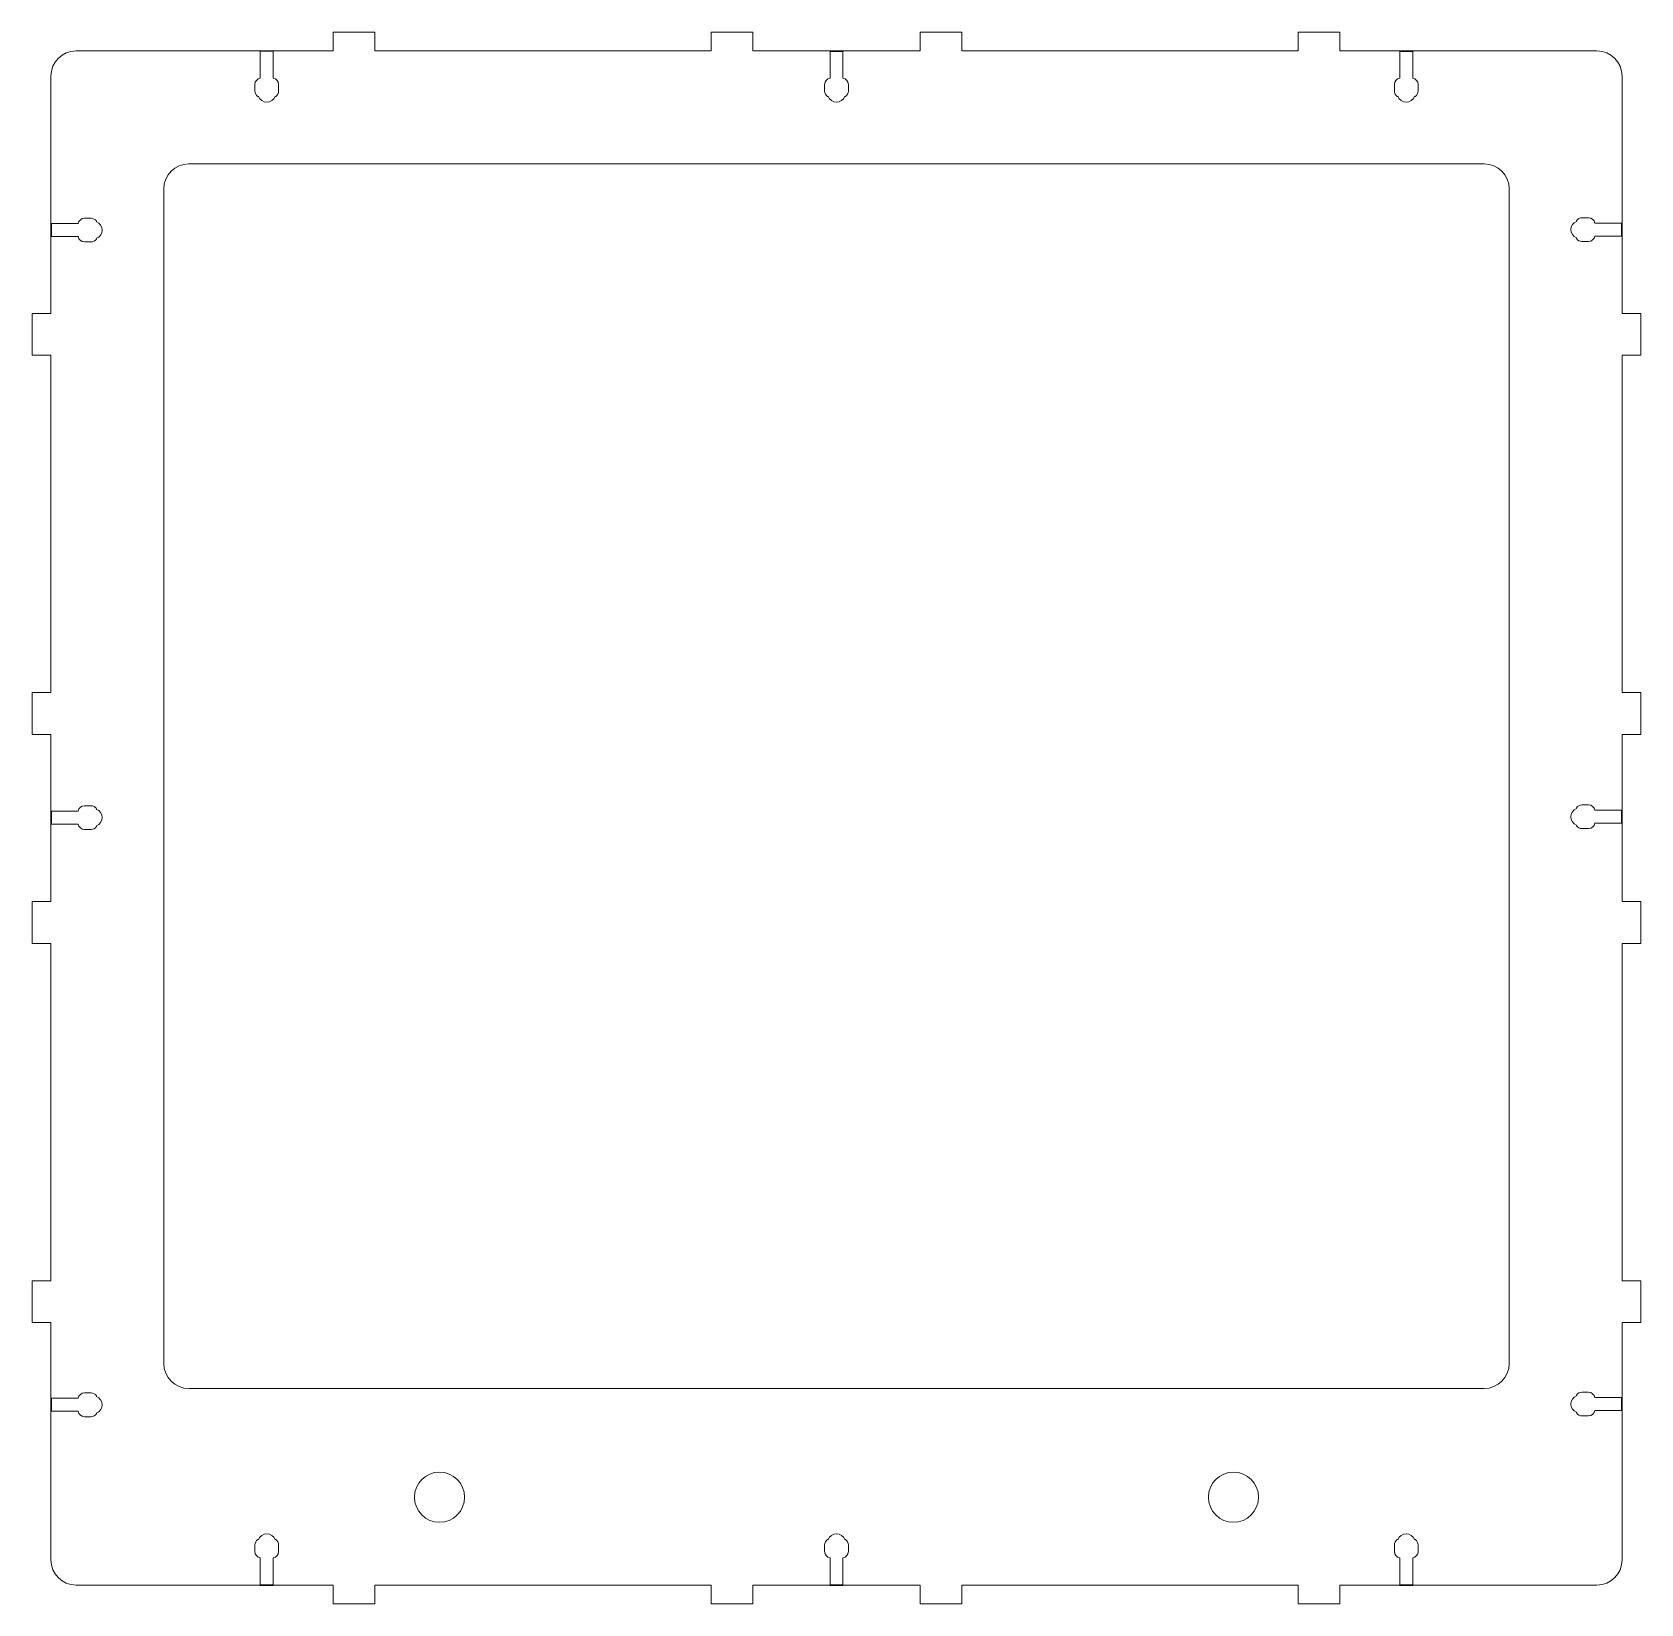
# Model space of a CAD drawing. Header units: millimetres. Extents: x -5 to 381, y -372 to 5.
import ezdxf

# ---------------------------------------------------------------- set-up
doc = ezdxf.new("R2010")
doc.units = ezdxf.units.MM
doc.layers.add('SLD-0', color=179, linetype='Continuous')

msp = doc.modelspace()

# ---------------------------------------------------------------- linework, layer by layer
at = {"layer": 'SLD-0', "color": 179, "linetype": 'Continuous', "lineweight": 15}
for p, q in [((67.5, 4.5), (77.5, 4.5)), ((67.5, 0), (67.5, 4.5)), ((77.5, 4.5), (77.5, 0)), ((158, 4.5), (168, 4.5)), ((158, 0), (158, 4.5)), ((168, 4.5), (168, 0)), ((208, 4.5), (218, 4.5)), ((208, 0), (208, 4.5)), ((218, 4.5), (218, 0)), ((298.5, 4.5), (308.5, 4.5)), ((298.5, 0), (298.5, 4.5)), ((308.5, 4.5), (308.5, 0)), ((6, 0), (50.1, 0)), ((53.2, 0), (67.5, 0)), ((77.5, 0), (158, 0)), ((50.1, -0.01), (50.1, -6.5)), ((53.2, -6.5), (53.2, -0.01)), ((168, 0), (186.45, 0)), ((186.45, -0.01), (186.45, -6.5)), ((189.55, 0), (208, 0)), ((189.55, -6.5), (189.55, -0.01)), ((218, 0), (298.5, 0)), ((308.5, 0), (322.8, 0)), ((322.8, -0.01), (322.8, -6.5)), ((325.9, 0), (370, 0)), ((325.9, -6.5), (325.9, -0.01)), ((0, -41.3), (0, -6)), ((376, -6), (376, -41.18)), ((48.81, -8.03), (48.81, -9.58)), ((49.52, -10.88), (49.68, -10.88)), ((53.62, -10.88), (53.78, -10.88)), ((54.49, -9.58), (54.49, -8.03)), ((185.16, -8.03), (185.16, -9.58)), ((185.87, -10.88), (186.03, -10.88)), ((189.97, -10.88), (190.13, -10.88)), ((190.84, -9.58), (190.84, -8.03)), ((321.51, -8.03), (321.51, -9.58)), ((322.22, -10.88), (322.39, -10.88)), ((326.32, -10.88), (326.49, -10.88)), ((327.19, -9.58), (327.19, -8.03)), ((33, -27), (343, -27)), ((27, -313.96), (27, -33)), ((349, -33), (349, -313.98)), ((6.5, -41.3), (0.01, -41.3)), ((9.58, -40.01), (8.03, -40.01)), ((10.88, -40.88), (10.88, -40.72)), ((365.12, -40.59), (365.12, -40.76)), ((367.97, -39.89), (366.42, -39.89)), ((375.99, -41.18), (369.5, -41.18)), ((0, -62.8), (0, -44.4)), ((0.01, -44.4), (6.5, -44.4)), ((8.03, -45.69), (9.58, -45.69)), ((10.88, -44.98), (10.88, -44.82)), ((365.12, -44.69), (365.12, -44.86)), ((366.42, -45.57), (367.97, -45.57)), ((369.5, -44.28), (375.99, -44.28)), ((376, -44.28), (376, -62.8)), ((-4.5, -62.8), (0, -62.8)), ((-4.5, -72.8), (-4.5, -62.8)), ((376, -62.8), (380.5, -62.8)), ((380.5, -62.8), (380.5, -72.8)), ((0, -72.8), (-4.5, -72.8)), ((0, -153.5), (0, -72.8)), ((376, -72.8), (376, -153.5)), ((380.5, -72.8), (376, -72.8)), ((-4.5, -153.5), (0, -153.5)), ((-4.5, -163.5), (-4.5, -153.5)), ((376, -153.5), (380.5, -153.5)), ((380.5, -153.5), (380.5, -163.5)), ((0, -163.5), (-4.5, -163.5)), ((0, -181.85), (0, -163.5)), ((376, -163.5), (376, -181.66)), ((380.5, -163.5), (376, -163.5)), ((9.58, -180.56), (8.03, -180.56)), ((367.97, -180.37), (366.42, -180.37)), ((6.5, -181.85), (0.01, -181.85)), ((10.88, -181.43), (10.88, -181.27)), ((365.12, -181.08), (365.12, -181.25)), ((375.99, -181.66), (369.5, -181.66)), ((369.5, -184.76), (375.99, -184.76)), ((376, -184.76), (376, -203.5)), ((0, -203.5), (0, -184.95)), ((0.01, -184.95), (6.5, -184.95)), ((8.03, -186.24), (9.58, -186.24)), ((10.88, -185.53), (10.88, -185.37)), ((365.12, -185.18), (365.12, -185.35)), ((366.42, -186.05), (367.97, -186.05)), ((-4.5, -203.5), (0, -203.5)), ((-4.5, -213.5), (-4.5, -203.5)), ((376, -203.5), (380.5, -203.5)), ((380.5, -203.5), (380.5, -213.5)), ((0, -213.5), (-4.5, -213.5)), ((0, -294.2), (0, -213.5)), ((376, -213.5), (376, -294.2)), ((380.5, -213.5), (376, -213.5)), ((-4.5, -294.2), (0, -294.2)), ((-4.5, -304.2), (-4.5, -294.2)), ((376, -294.2), (380.5, -294.2)), ((380.5, -294.2), (380.5, -304.2)), ((0, -304.2), (-4.5, -304.2)), ((0, -322.33), (0, -304.2)), ((376, -304.2), (376, -322.15)), ((380.5, -304.2), (376, -304.2)), ((6.5, -322.33), (0.01, -322.33)), ((9.58, -321.04), (8.03, -321.04)), ((10.88, -321.92), (10.88, -321.75)), ((342.98, -320), (33.04, -320)), ((365.12, -321.57), (365.12, -321.73)), ((367.97, -320.86), (366.42, -320.86)), ((375.99, -322.15), (369.5, -322.15)), ((0, -361), (0, -325.43)), ((0.01, -325.43), (6.5, -325.43)), ((8.03, -326.73), (9.58, -326.73)), ((10.88, -326.02), (10.88, -325.85)), ((365.12, -325.67), (365.12, -325.83)), ((366.42, -326.54), (367.97, -326.54)), ((369.5, -325.25), (375.99, -325.25)), ((376, -325.25), (376, -361)), ((48.81, -357.42), (48.81, -358.97)), ((49.68, -356.12), (49.52, -356.12)), ((53.78, -356.12), (53.62, -356.12)), ((54.49, -358.97), (54.49, -357.42)), ((185.16, -357.42), (185.16, -358.97)), ((186.03, -356.12), (185.87, -356.12)), ((190.13, -356.12), (189.97, -356.12)), ((190.84, -358.97), (190.84, -357.42)), ((321.51, -357.42), (321.51, -358.97)), ((322.39, -356.12), (322.22, -356.12)), ((326.49, -356.12), (326.32, -356.12)), ((327.19, -358.97), (327.19, -357.42)), ((50.1, -360.5), (50.1, -366.97)), ((53.2, -366.97), (53.2, -360.5)), ((186.45, -360.5), (186.45, -366.97)), ((189.55, -366.97), (189.55, -360.5)), ((322.8, -360.5), (322.8, -366.97)), ((325.9, -366.97), (325.9, -360.5)), ((50.1, -367), (6, -367)), ((67.5, -367), (53.2, -367)), ((67.5, -371.5), (67.5, -367)), ((77.5, -367), (77.5, -371.5)), ((158, -367), (77.5, -367)), ((158, -371.5), (158, -367)), ((168, -367), (168, -371.5)), ((186.45, -367), (168, -367)), ((208, -367), (189.55, -367)), ((208, -371.5), (208, -367)), ((218, -367), (218, -371.5)), ((298.5, -367), (218, -367)), ((298.5, -371.5), (298.5, -367)), ((308.5, -367), (308.5, -371.5)), ((322.8, -367), (308.5, -367)), ((370, -367), (325.9, -367)), ((77.5, -371.5), (67.5, -371.5)), ((168, -371.5), (158, -371.5)), ((218, -371.5), (208, -371.5)), ((308.5, -371.5), (298.5, -371.5))]:
    msp.add_line(p, q, dxfattribs=at)
at = {"layer": 'SLD-0'}
for p, q in [((50.1, 0), (53.2, 0)), ((53.2, -0.01), (50.1, -0.01)), ((186.45, 0), (189.55, 0)), ((186.45, -0.01), (189.55, -0.01)), ((322.8, 0), (325.9, 0)), ((322.8, -0.01), (325.9, -0.01)), ((0, -41.3), (0, -44.4)), ((0.01, -41.3), (0.01, -44.4)), ((375.99, -44.28), (375.99, -41.18)), ((376, -44.28), (376, -41.18)), ((0, -181.85), (0, -184.95)), ((0.01, -181.85), (0.01, -184.95)), ((375.99, -184.76), (375.99, -181.66)), ((376, -184.76), (376, -181.66)), ((0, -322.33), (0, -325.43)), ((0.01, -322.33), (0.01, -325.43)), ((375.99, -325.25), (375.99, -322.15)), ((376, -325.25), (376, -322.15)), ((50.1, -366.97), (53.2, -366.97)), ((50.1, -367), (53.2, -367)), ((186.45, -366.97), (189.55, -366.97)), ((186.45, -367), (189.55, -367)), ((322.8, -366.97), (325.9, -366.97)), ((322.8, -367), (325.9, -367))]:
    msp.add_line(p, q, dxfattribs=at)
at = {"layer": 'SLD-0', "color": 179, "linetype": 'Continuous', "lineweight": 15}
for centre in [(93, -346), (283, -346)]:
    msp.add_circle(centre, 6, dxfattribs=at)
for centre, radius, start, end in [((6, -6), 6, 90, 180), ((370, -6), 6, 0, 90), ((50.36, -8.03), 1.55, 99.6439, 180), ((52.94, -8.03), 1.55, 0, 80.3561), ((186.71, -8.03), 1.55, 99.6439, 180), ((189.29, -8.03), 1.55, 0, 80.3561), ((323.06, -8.03), 1.55, 99.6439, 180), ((325.64, -8.03), 1.55, 0, 80.3561), ((50.36, -9.58), 1.55, 180, 236.9894), ((51.65, -10.15), 2.1, 200.3876, 339.6124), ((52.94, -9.58), 1.55, 303.0106, 360), ((186.71, -9.58), 1.55, 180, 236.9894), ((188, -10.15), 2.1, 200.3876, 339.6124), ((189.29, -9.58), 1.55, 303.0106, 0), ((323.06, -9.58), 1.55, 180, 236.9894), ((324.35, -10.15), 2.1, 200.3876, 339.6124), ((325.64, -9.58), 1.55, 303.0106, 0), ((33, -33), 6, 90, 180), ((343, -33), 6, 0, 90), ((8.03, -41.56), 1.55, 90, 170.3561), ((9.58, -41.56), 1.55, 33.0106, 90), ((10.15, -42.85), 2.1, 290.3876, 69.6124), ((365.85, -42.73), 2.1, 110.3876, 249.6124), ((366.42, -41.44), 1.55, 90, 146.9894), ((367.97, -41.44), 1.55, 9.6439, 90), ((8.03, -44.14), 1.55, 189.6439, 270), ((9.58, -44.14), 1.55, 270, 326.9894), ((366.42, -44.02), 1.55, 213.0106, 270), ((367.97, -44.02), 1.55, 270, 350.3561), ((8.03, -182.11), 1.55, 90, 170.3561), ((9.58, -182.11), 1.55, 33.0106, 90), ((366.42, -181.92), 1.55, 90, 146.9894), ((367.97, -181.92), 1.55, 9.6439, 90), ((10.15, -183.4), 2.1, 290.3876, 69.6124), ((365.85, -183.21), 2.1, 110.3876, 249.6124), ((367.97, -184.5), 1.55, 270, 350.3561), ((8.03, -184.69), 1.55, 189.6439, 270), ((9.58, -184.69), 1.55, 270, 326.9894), ((366.42, -184.5), 1.55, 213.0106, 270), ((33.04, -313.96), 6.04, 180, 270), ((342.98, -313.98), 6.02, 270, 0), ((8.03, -322.59), 1.55, 90, 170.3561), ((9.58, -322.59), 1.55, 33.0106, 90), ((10.15, -323.88), 2.1, 290.3876, 69.6124), ((365.85, -323.7), 2.1, 110.3876, 249.6124), ((366.42, -322.41), 1.55, 90, 146.9894), ((367.97, -322.41), 1.55, 9.6439, 90), ((8.03, -325.18), 1.55, 189.6439, 270), ((9.58, -325.18), 1.55, 270, 326.9894), ((366.42, -324.99), 1.55, 213.0106, 270), ((367.97, -324.99), 1.55, 270, 350.3561), ((50.36, -357.42), 1.55, 123.0106, 180), ((51.65, -356.85), 2.1, 20.3876, 159.6124), ((52.94, -357.42), 1.55, 0, 56.9894), ((186.71, -357.42), 1.55, 123.0106, 180), ((188, -356.85), 2.1, 20.3876, 159.6124), ((189.29, -357.42), 1.55, 0, 56.9894), ((323.06, -357.42), 1.55, 123.0106, 180), ((324.35, -356.85), 2.1, 20.3876, 159.6124), ((325.64, -357.42), 1.55, 0, 56.9894), ((6, -361), 6, 180, 270), ((50.36, -358.97), 1.55, 180, 260.3561), ((52.94, -358.97), 1.55, 279.6439, 0), ((186.71, -358.97), 1.55, 180, 260.3561), ((189.29, -358.97), 1.55, 279.6439, 0), ((323.06, -358.97), 1.55, 180, 260.3561), ((325.64, -358.97), 1.55, 279.6439, 0), ((370, -361), 6, 270, 0)]:
    msp.add_arc(centre, radius, start, end, dxfattribs=at)

doc.saveas('drawing.dxf')
